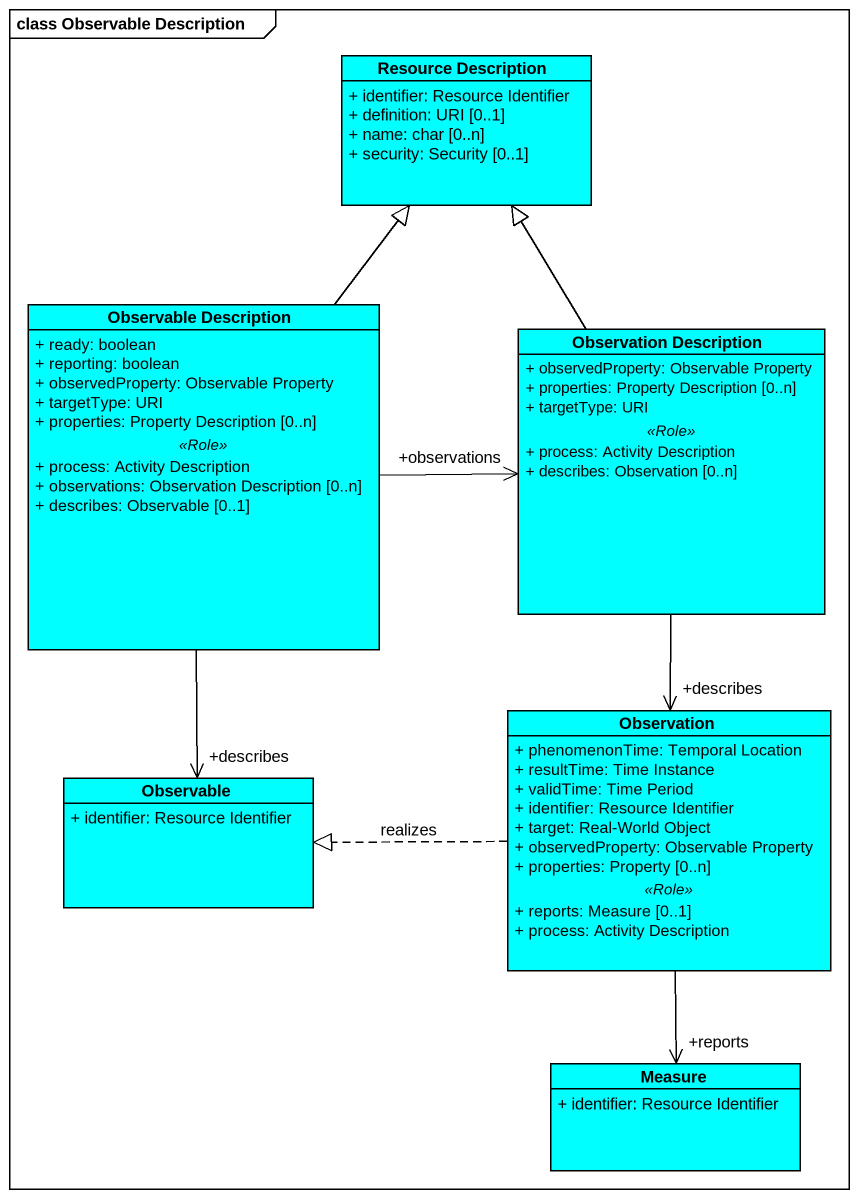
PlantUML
@startuml
mainframe class Observable Description
hide circle
hide empty members
skinparam classAttributeIconSize 0
class "Resource Description" as Resource_Description #00FFFF {
  + identifier: Resource Identifier
  + definition: URI [0..1]
  + name: char [0..n]
  + security: Security [0..1]
}
class "Observable Description" as Observable_Description #00FFFF {
  + ready: boolean
  + reporting: boolean
  + observedProperty: Observable Property
  + targetType: URI
  + properties: Property Description [0..n]
  .. <<Role>> ..
  + process: Activity Description
  + observations: Observation Description [0..n]
  + describes: Observable [0..1]
}
class "Observation Description" as Observation_Description #00FFFF {
  + observedProperty: Observable Property
  + properties: Property Description [0..n]
  + targetType: URI
  .. <<Role>> ..
  + process: Activity Description
  + describes: Observation [0..n]
}
class Observation #00FFFF {
  + phenomenonTime: Temporal Location
  + resultTime: Time Instance
  + validTime: Time Period
  + identifier: Resource Identifier
  + target: Real-World Object
  + observedProperty: Observable Property
  + properties: Property [0..n]
  .. <<Role>> ..
  + reports: Measure [0..1]
  + process: Activity Description
}
class Observable #00FFFF {
  + identifier: Resource Identifier
}
class Measure #00FFFF {
  + identifier: Resource Identifier
}
Observable_Description -up-|> Resource_Description
Observable_Description -right-> "+observations" Observation_Description
Observable_Description --> "+describes" Observable
Observation_Description -up-|> Resource_Description
Observation_Description --> "+describes" Observation
Observation .left.|> Observable : realizes
Observation --> "+reports" Measure
@enduml
